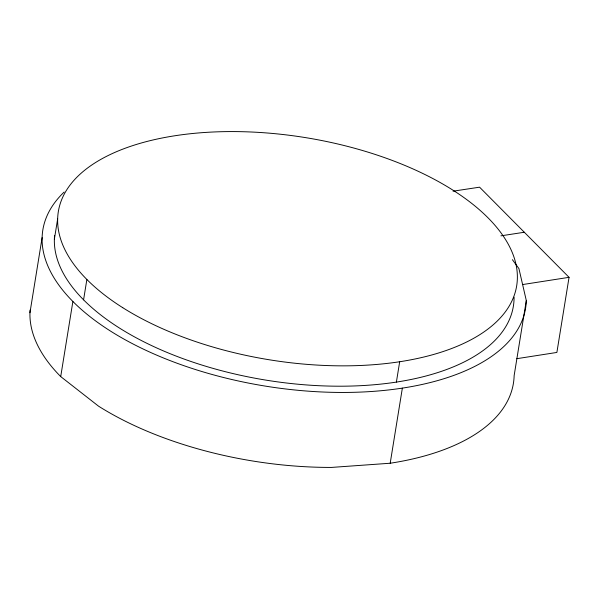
<?xml version="1.0" encoding="UTF-8"?>
<svg xmlns="http://www.w3.org/2000/svg" width="599" height="599" viewBox="0 0 599 599"><rect width="100%" height="100%" fill="white"/><g stroke="black" fill="none" stroke-linecap="round" stroke-linejoin="round"><path stroke-width="0.9" d="M29.95 312.73L42.117 237.616M54.367 239.203L57.661 218.845M512.392 259.681L518.921 268.584L526.304 300.533L514.137 375.648A244.519 118.542 9.2 0 1 390.196 463.237L331.502 467.422A244.519 118.542 9.2 0 1 98.521 406.152L60.716 376.591L72.883 301.477M83.575 299.837L86.87 279.478M396.388 382.095L399.683 361.736M390.196 463.237L402.363 388.122M453.061 191.186L479.574 187.18L569.05 277.33L556.883 352.437L516.817 358.681M522.613 284.562L569.05 277.33M500.936 235.841L524.312 232.255M514.077 297.209A232.15 112.545 9.2 0 1 279.067 382.072A232.15 112.545 9.2 0 1 54.591 235.542M526.304 300.533A244.519 118.542 9.2 0 1 230.915 379.294A244.519 118.542 9.2 0 1 64.145 192.054M60.716 376.591A244.519 118.542 9.2 0 1 30.092 310.005M122.743 307.684A232.15 112.545 9.2 0 0 508.701 306.883A232.15 112.545 9.2 0 0 231.079 131.578A232.15 112.545 9.2 0 0 122.743 307.684"/></g></svg>
